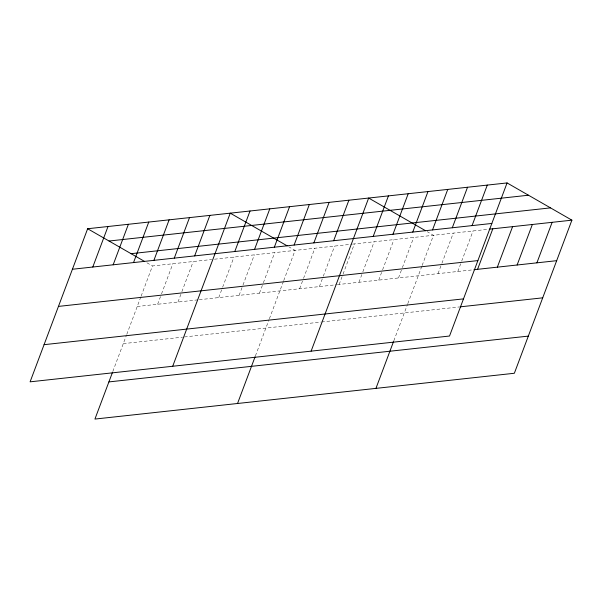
<?xml version="1.0" encoding="UTF-8"?>
<svg xmlns="http://www.w3.org/2000/svg" width="602" height="602" viewBox="0 0 602 602"><rect width="100%" height="100%" fill="white"/><g stroke="black" fill="none" stroke-linecap="round" stroke-linejoin="round"><path stroke-width="0.45" stroke-dasharray="3.01 2.26" d="M112.815 371.479L126.458 335.194M126.774 334.351L140.808 297.004M141.131 296.146L152.472 265.971L211.738 259.5M157.619 304.266L161.185 294.777M161.509 293.919L172.849 263.751M177.989 302.038L181.556 292.557M181.879 291.692L193.219 261.524M218.737 297.591L222.296 288.102M222.62 287.244L233.96 257.077M239.107 295.364L242.674 285.882M242.997 285.017L254.337 254.849M259.477 293.136L263.044 283.655M263.367 282.797L274.708 252.622M255.421 355.902L269.056 319.624M269.38 318.774L283.414 281.435M283.738 280.57L295.078 250.402L288.742 246.76M299.623 288.757L303.19 279.275M303.513 278.41L314.854 248.242M319.399 286.597L322.958 277.116M323.282 276.25L334.622 246.083M339.167 284.437L342.734 274.956M343.057 274.091L354.397 243.923M358.942 282.278L362.509 272.796M362.833 271.931L374.173 241.763M378.718 280.118L382.278 270.637M382.601 269.771L393.941 239.604M398.486 277.958L402.053 268.477M402.377 267.612L413.717 237.444M393.836 340.785L407.471 304.507M407.787 303.664L421.821 266.317M422.152 265.452L433.493 235.284L427.149 231.642M438.03 273.639L441.597 264.158M441.921 263.292L453.261 233.124M457.806 271.479L461.373 261.998M461.696 261.133L473.037 230.965M214.515 259.199L351.703 244.216M352.599 244.119L488.312 229.294M137.248 306.486L198.359 299.811M199.285 299.713L336.473 284.731M337.368 284.633L473.089 269.809M123.282 343.637L182.549 337.165M184.4 336.962L320.708 322.078M321.611 321.98L459.123 306.96M146.926 262.788L152.472 265.971"/><path stroke-width="0.9" d="M507.072 182.933L87.644 228.737L30.1 381.834L449.528 336.029L507.072 182.933L571.9 220.166L514.356 373.263L94.928 419.067L112.491 372.345M92.791 267.025L108.014 226.51M113.161 264.805L128.392 224.29M133.531 262.577L148.762 222.063M153.901 260.35L169.132 219.835M174.279 258.13L189.502 217.615M194.649 255.903L209.88 215.388M172.706 366.257L230.25 213.161L287.154 245.849M234.795 251.516L250.026 211.001M254.563 249.356L269.794 208.841M274.339 247.204L289.57 206.682M294.115 245.044L309.338 204.529M237.534 403.49L255.097 356.775M313.883 242.884L329.113 202.37M333.658 240.725L348.889 200.21M311.114 351.147L368.657 198.05L425.569 230.732M373.202 236.405L388.433 195.891M392.978 234.246L408.209 193.731M412.754 232.086L427.977 191.571M432.522 229.926L447.753 189.412M375.941 388.38L393.505 341.658M452.298 227.767L467.528 187.252M472.066 225.607L487.296 185.092M477.582 269.32L492.805 228.805M497.35 267.16L512.58 226.645M517.126 265L532.356 224.486M536.901 262.841L552.124 222.326M109.037 241.026L528.466 195.221M131.078 253.683L550.506 207.878M72.413 269.252L491.842 223.447M489.215 229.196L571.9 220.166M58.454 306.403L477.875 260.598M473.985 269.711L556.669 260.681M44.066 344.683L463.487 298.878M460.018 306.862L542.711 297.832M108.894 381.916L528.323 336.112M87.644 228.737L144.548 261.418"/></g></svg>
